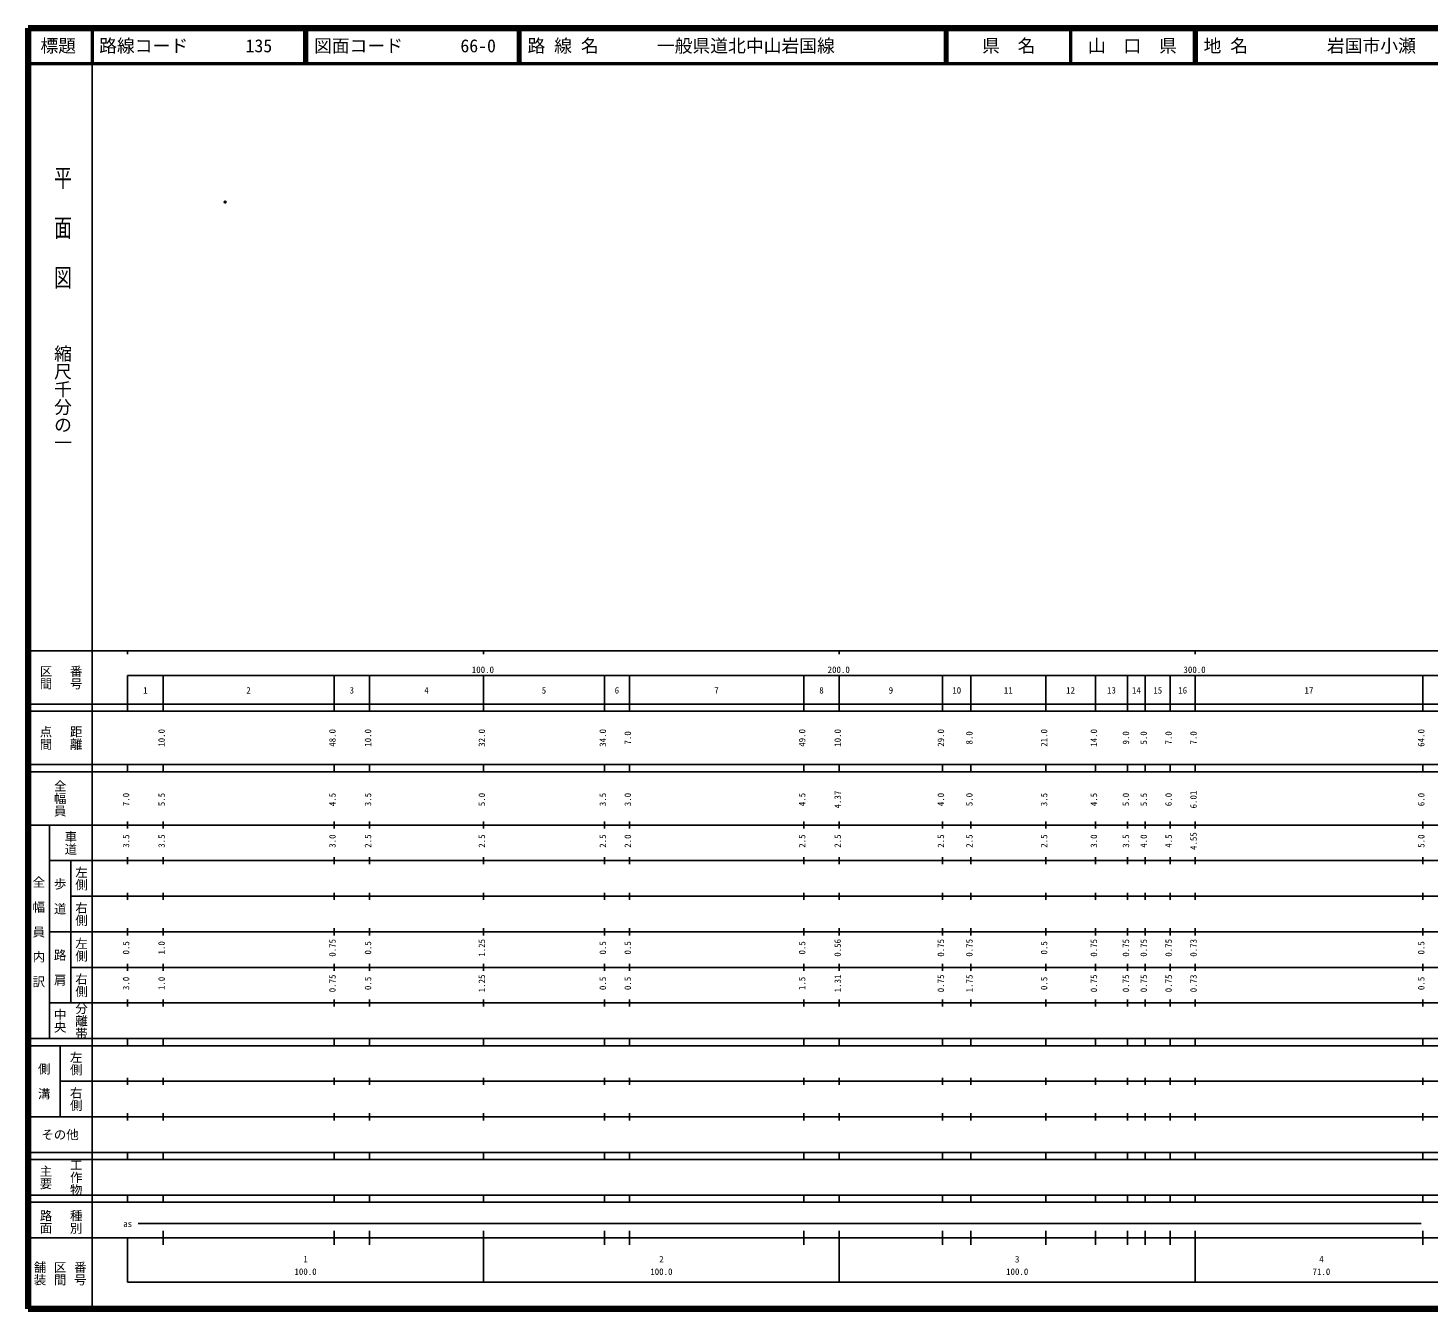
# Model space of a CAD drawing. Units: millimetres on the paper. Extents: x 40 to 680, y 20 to 380.
# Drawn here: x 40 to 433.4, y 20 to 380 of the extents above; entities that cross this region are included whole.
import ezdxf
from ezdxf.enums import TextEntityAlignment as Align

# ---------------------------------------------------------------- set-up
doc = ezdxf.new("R2010")
doc.units = ezdxf.units.MM
doc.header["$PDMODE"] = 32
doc.header["$PDSIZE"] = 0.5
doc.layers.add('M-OTRS', color=6, linetype='Continuous')
doc.layers.add('M-TTL-TXT', color=7, linetype='Continuous')
for name, color, linetype, lineweight in [('M-TTL', 2, 'Continuous', 140), ('M-TTL-BAND', 7, 'Continuous', 25), ('M-TTL-LINE', 7, 'Continuous', 50)]:
    doc.layers.add(name, color=color, linetype=linetype, lineweight=lineweight)
doc.styles.add('@ＭＳ ゴシック', font='')
doc.styles.add('ＭＳ ゴシック', font='')
doc.styles.get('@ＭＳ ゴシック').set_extended_font_data('@MS Gothic')
doc.styles.get('ＭＳ ゴシック').set_extended_font_data('MS Gothic')

msp = doc.modelspace()

# ---------------------------------------------------------------- linework, layer by layer
at = {"layer": 'M-OTRS'}
msp.add_point((95.405, 331.072), dxfattribs=at)
at = {"layer": 'M-TTL'}
for p, q in [((40, 380), (40, 20)), ((680, 380), (40, 380)), ((40, 20), (680, 20))]:
    msp.add_line(p, q, dxfattribs=at)
at = {"layer": 'M-TTL-BAND'}
for p, q in [((58, 370), (58, 20)), ((40, 205), (579, 205)), ((68, 205), (68, 204)), ((168, 205), (168, 204)), ((268, 205), (268, 204)), ((368, 205), (368, 204)), ((68, 198), (579, 198)), ((68, 198), (68, 188)), ((78, 188), (78, 198)), ((126, 188), (126, 198)), ((136, 188), (136, 198)), ((168, 188), (168, 198)), ((202, 188), (202, 198)), ((209, 188), (209, 198)), ((258, 188), (258, 198)), ((268, 188), (268, 198)), ((297, 188), (297, 198)), ((305, 188), (305, 198)), ((326, 188), (326, 198)), ((340, 188), (340, 198)), ((349, 188), (349, 198)), ((354, 188), (354, 198)), ((361, 188), (361, 198)), ((368, 188), (368, 198)), ((432, 188), (432, 198)), ((40, 190), (579, 190)), ((40, 188), (579, 188)), ((40, 173), (579, 173)), ((40, 171), (579, 171)), ((68, 171), (68, 173)), ((78, 171), (78, 173)), ((126, 171), (126, 173)), ((136, 171), (136, 173)), ((168, 171), (168, 173)), ((202, 171), (202, 173)), ((209, 171), (209, 173)), ((258, 171), (258, 173)), ((268, 171), (268, 173)), ((297, 171), (297, 173)), ((305, 171), (305, 173)), ((326, 171), (326, 173)), ((340, 171), (340, 173)), ((349, 171), (349, 173)), ((354, 171), (354, 173)), ((361, 171), (361, 173)), ((368, 171), (368, 173)), ((432, 171), (432, 173)), ((40, 156), (579, 156)), ((46, 96), (46, 156)), ((68, 155), (68, 157)), ((78, 155), (78, 157)), ((126, 155), (126, 157)), ((136, 155), (136, 157)), ((168, 155), (168, 157)), ((202, 155), (202, 157)), ((209, 155), (209, 157)), ((258, 155), (258, 157)), ((268, 155), (268, 157)), ((297, 155), (297, 157)), ((305, 155), (305, 157)), ((326, 155), (326, 157)), ((340, 155), (340, 157)), ((349, 155), (349, 157)), ((354, 155), (354, 157)), ((361, 155), (361, 157)), ((368, 155), (368, 157)), ((432, 155), (432, 157)), ((46, 146), (579, 146)), ((52, 146), (52, 106)), ((68, 145), (68, 147)), ((78, 145), (78, 147)), ((126, 145), (126, 147)), ((136, 145), (136, 147)), ((168, 145), (168, 147)), ((202, 145), (202, 147)), ((209, 145), (209, 147)), ((258, 145), (258, 147)), ((268, 145), (268, 147)), ((297, 145), (297, 147)), ((305, 145), (305, 147)), ((326, 145), (326, 147)), ((340, 145), (340, 147)), ((349, 145), (349, 147)), ((354, 145), (354, 147)), ((361, 145), (361, 147)), ((368, 145), (368, 147)), ((432, 145), (432, 147)), ((52, 136), (579, 136)), ((68, 135), (68, 137)), ((78, 135), (78, 137)), ((126, 135), (126, 137)), ((136, 135), (136, 137)), ((168, 135), (168, 137)), ((202, 135), (202, 137)), ((209, 135), (209, 137)), ((258, 135), (258, 137)), ((268, 135), (268, 137)), ((297, 135), (297, 137)), ((305, 135), (305, 137)), ((326, 135), (326, 137)), ((340, 135), (340, 137)), ((349, 135), (349, 137)), ((354, 135), (354, 137)), ((361, 135), (361, 137)), ((368, 135), (368, 137)), ((432, 135), (432, 137)), ((46, 126), (579, 126)), ((68, 125), (68, 127)), ((78, 125), (78, 127)), ((126, 125), (126, 127)), ((136, 125), (136, 127)), ((168, 125), (168, 127)), ((202, 125), (202, 127)), ((209, 125), (209, 127)), ((258, 125), (258, 127)), ((268, 125), (268, 127)), ((297, 125), (297, 127)), ((305, 125), (305, 127)), ((326, 125), (326, 127)), ((340, 125), (340, 127)), ((349, 125), (349, 127)), ((354, 125), (354, 127)), ((361, 125), (361, 127)), ((368, 125), (368, 127)), ((432, 125), (432, 127)), ((52, 116), (579, 116)), ((68, 115), (68, 117)), ((78, 115), (78, 117)), ((126, 115), (126, 117)), ((136, 115), (136, 117)), ((168, 115), (168, 117)), ((202, 115), (202, 117)), ((209, 115), (209, 117)), ((258, 115), (258, 117)), ((268, 115), (268, 117)), ((297, 115), (297, 117)), ((305, 115), (305, 117)), ((326, 115), (326, 117)), ((340, 115), (340, 117)), ((349, 115), (349, 117)), ((354, 115), (354, 117)), ((361, 115), (361, 117)), ((368, 115), (368, 117)), ((432, 115), (432, 117)), ((68, 105), (68, 107)), ((78, 105), (78, 107)), ((126, 105), (126, 107)), ((136, 105), (136, 107)), ((168, 105), (168, 107)), ((202, 105), (202, 107)), ((209, 105), (209, 107)), ((258, 105), (258, 107)), ((268, 105), (268, 107)), ((297, 105), (297, 107)), ((305, 105), (305, 107)), ((326, 105), (326, 107)), ((340, 105), (340, 107)), ((349, 105), (349, 107)), ((354, 105), (354, 107)), ((361, 105), (361, 107)), ((368, 105), (368, 107)), ((432, 105), (432, 107)), ((46, 106), (579, 106)), ((40, 96), (579, 96)), ((68, 94), (68, 96)), ((78, 94), (78, 96)), ((126, 94), (126, 96)), ((136, 94), (136, 96)), ((168, 94), (168, 96)), ((202, 94), (202, 96)), ((209, 94), (209, 96)), ((258, 94), (258, 96)), ((268, 94), (268, 96)), ((297, 94), (297, 96)), ((305, 94), (305, 96)), ((326, 94), (326, 96)), ((340, 94), (340, 96)), ((349, 94), (349, 96)), ((354, 94), (354, 96)), ((361, 94), (361, 96)), ((368, 94), (368, 96)), ((432, 94), (432, 96)), ((40, 94), (579, 94)), ((49, 94), (49, 74)), ((49, 84), (579, 84)), ((68, 83), (68, 85)), ((78, 83), (78, 85)), ((126, 83), (126, 85)), ((136, 83), (136, 85)), ((168, 83), (168, 85)), ((202, 83), (202, 85)), ((209, 83), (209, 85)), ((258, 83), (258, 85)), ((268, 83), (268, 85)), ((297, 83), (297, 85)), ((305, 83), (305, 85)), ((326, 83), (326, 85)), ((340, 83), (340, 85)), ((349, 83), (349, 85)), ((354, 83), (354, 85)), ((361, 83), (361, 85)), ((368, 83), (368, 85)), ((432, 83), (432, 85)), ((68, 73), (68, 75)), ((78, 73), (78, 75)), ((126, 73), (126, 75)), ((136, 73), (136, 75)), ((168, 73), (168, 75)), ((202, 73), (202, 75)), ((209, 73), (209, 75)), ((258, 73), (258, 75)), ((268, 73), (268, 75)), ((297, 73), (297, 75)), ((305, 73), (305, 75)), ((326, 73), (326, 75)), ((340, 73), (340, 75)), ((349, 73), (349, 75)), ((354, 73), (354, 75)), ((361, 73), (361, 75)), ((368, 73), (368, 75)), ((432, 73), (432, 75)), ((40, 74), (579, 74)), ((40, 64), (579, 64)), ((68, 62), (68, 64)), ((78, 62), (78, 64)), ((126, 62), (126, 64)), ((136, 62), (136, 64)), ((168, 62), (168, 64)), ((202, 62), (202, 64)), ((209, 62), (209, 64)), ((258, 62), (258, 64)), ((268, 62), (268, 64)), ((297, 62), (297, 64)), ((305, 62), (305, 64)), ((326, 62), (326, 64)), ((340, 62), (340, 64)), ((349, 62), (349, 64)), ((354, 62), (354, 64)), ((361, 62), (361, 64)), ((368, 62), (368, 64)), ((432, 62), (432, 64)), ((40, 62), (579, 62)), ((40, 52), (579, 52)), ((68, 50), (68, 52)), ((78, 50), (78, 52)), ((126, 50), (126, 52)), ((136, 50), (136, 52)), ((168, 50), (168, 52)), ((202, 50), (202, 52)), ((209, 50), (209, 52)), ((258, 50), (258, 52)), ((268, 50), (268, 52)), ((297, 50), (297, 52)), ((305, 50), (305, 52)), ((326, 50), (326, 52)), ((340, 50), (340, 52)), ((349, 50), (349, 52)), ((354, 50), (354, 52)), ((361, 50), (361, 52)), ((368, 50), (368, 52)), ((432, 50), (432, 52)), ((40, 50), (579, 50)), ((71, 44), (431.5, 44)), ((40, 40), (579, 40)), ((68, 40), (68, 27.5)), ((78, 38), (78, 42)), ((126, 38), (126, 42)), ((136, 38), (136, 42)), ((168, 27.5), (168, 42)), ((202, 38), (202, 42)), ((209, 38), (209, 42)), ((258, 38), (258, 42)), ((268, 27.5), (268, 42)), ((297, 38), (297, 42)), ((305, 38), (305, 42)), ((326, 38), (326, 42)), ((340, 38), (340, 42)), ((349, 38), (349, 42)), ((354, 38), (354, 42)), ((361, 38), (361, 42)), ((368, 27.5), (368, 42)), ((432, 38), (432, 42)), ((68, 27.5), (579, 27.5))]:
    msp.add_line(p, q, dxfattribs=at)
at = {"layer": 'M-TTL-LINE'}
for p, q in [((58, 380), (58, 370)), ((117.75, 380), (117.75, 370)), ((118.25, 380), (118.25, 370)), ((177.75, 380), (177.75, 370)), ((178.25, 380), (178.25, 370)), ((297.75, 380), (297.75, 370)), ((298.25, 380), (298.25, 370)), ((333, 380), (333, 370)), ((367.75, 380), (367.75, 370)), ((368.25, 380), (368.25, 370)), ((40, 370), (680, 370))]:
    msp.add_line(p, q, dxfattribs=at)

# ---------------------------------------------------------------- texts
at = {"layer": 'M-TTL-BAND', "style": '@ＭＳ ゴシック', "width": 1.4}
msp.add_text('平  面  図', height=3.666, rotation=270, dxfattribs=at).set_placement((49.777, 306.475), align=Align.MIDDLE_RIGHT)
at = {"layer": 'M-TTL-BAND', "style": '@ＭＳ ゴシック'}
msp.add_text('縮尺千分の一', height=3.666, rotation=270, dxfattribs=at).set_placement((49.777, 261.03), align=Align.MIDDLE_RIGHT)
for s, p in [('番号', (53.5, 197.5)), ('区間', (45, 197.5)), ('点間', (45, 180.5)), ('距離', (53.5, 180.5)), ('全幅員', (49, 163.5)), ('車道', (52, 151)), ('左側', (55, 141)), ('全\u3000幅\u3000員\u3000内\u3000訳', (43, 126)), ('歩\u3000道', (49, 136)), ('右側', (55, 131)), ('左側', (55, 121)), ('路\u3000肩', (49, 116)), ('右側', (55, 111)), ('中央', (49, 101)), ('分離帯', (55, 101)), ('左側', (53.5, 89)), ('側\u3000溝', (44.5, 84)), ('右側', (53.5, 79)), ('主要', (45, 57)), ('工作物', (53.5, 57)), ('路面', (45, 44.5)), ('種別', (53.5, 44.5)), ('舗装', (43.333, 30)), ('区間', (49, 30)), ('番号', (54.667, 30))]:
    msp.add_text(s, height=2.566, rotation=270, dxfattribs=at).set_placement(p, align=Align.MIDDLE_CENTER)
at = {"layer": 'M-TTL-BAND', "style": 'ＭＳ ゴシック'}
for s, p in [('100.0', (167.844, 198.195)), ('200.0', (267.844, 198.195)), ('300.0', (367.844, 198.195)), ('1', (73, 192.405)), ('2', (102, 192.405)), ('3', (131, 192.405)), ('4', (152, 192.405)), ('5', (185, 192.405)), ('6', (205.5, 192.405)), ('7', (233.5, 192.405)), ('8', (263, 192.405)), ('9', (282.5, 192.405)), ('10', (301, 192.405)), ('11', (315.5, 192.405)), ('12', (333, 192.405)), ('13', (344.5, 192.405)), ('14', (351.5, 192.405)), ('15', (357.5, 192.405)), ('16', (364.5, 192.405)), ('17', (400, 192.405)), ('as', (68, 42.5)), ('1', (118, 32.523)), ('2', (218, 32.523)), ('3', (318, 32.523)), ('4', (403.5, 32.523)), ('100.0', (118, 29.033)), ('100.0', (218, 29.033)), ('100.0', (318, 29.033)), ('71.0', (403.5, 29.033))]:
    msp.add_text(s, height=1.833, dxfattribs=at).set_placement(p, align=Align.BOTTOM_CENTER)
for s, p in [('10.0', (79, 180.5)), ('48.0', (127, 180.5)), ('10.0', (137, 180.5)), ('32.0', (169, 180.5)), ('34.0', (203, 180.5)), ('7.0', (210, 180.5)), ('49.0', (259, 180.5)), ('10.0', (269, 180.5)), ('29.0', (298, 180.5)), ('8.0', (306, 180.5)), ('21.0', (327, 180.5)), ('14.0', (341, 180.5)), ('9.0', (350, 180.5)), ('5.0', (355, 180.5)), ('7.0', (362, 180.5)), ('7.0', (369, 180.5)), ('64.0', (433, 180.5)), ('4.37', (269, 163.174)), ('6.01', (369, 163.174)), ('7.0', (69, 163.174)), ('5.5', (79, 163.174)), ('4.5', (127, 163.174)), ('3.5', (137, 163.174)), ('5.0', (169, 163.174)), ('3.5', (203, 163.174)), ('3.0', (210, 163.174)), ('4.5', (259, 163.174)), ('4.0', (298, 163.174)), ('5.0', (306, 163.174)), ('3.5', (327, 163.174)), ('4.5', (341, 163.174)), ('5.0', (350, 163.174)), ('5.5', (355, 163.174)), ('6.0', (362, 163.174)), ('6.0', (433, 163.174)), ('4.55', (369, 151.5)), ('3.5', (69, 151.5)), ('3.5', (79, 151.5)), ('3.0', (127, 151.5)), ('2.5', (137, 151.5)), ('2.5', (169, 151.5)), ('2.5', (203, 151.5)), ('2.0', (210, 151.5)), ('2.5', (259, 151.5)), ('2.5', (269, 151.5)), ('2.5', (298, 151.5)), ('2.5', (306, 151.5)), ('2.5', (327, 151.5)), ('3.0', (341, 151.5)), ('3.5', (350, 151.5)), ('4.0', (355, 151.5)), ('4.5', (362, 151.5)), ('5.0', (433, 151.5)), ('0.5', (69, 121.5)), ('1.0', (79, 121.5)), ('0.75', (127, 121.5)), ('0.5', (137, 121.5)), ('1.25', (169, 121.5)), ('0.5', (203, 121.5)), ('0.5', (210, 121.5)), ('0.5', (259, 121.5)), ('0.56', (269, 121.5)), ('0.75', (298, 121.5)), ('0.75', (306, 121.5)), ('0.5', (327, 121.5)), ('0.75', (341, 121.5)), ('0.75', (350, 121.5)), ('0.75', (355, 121.5)), ('0.75', (362, 121.5)), ('0.73', (369, 121.5)), ('0.5', (433, 121.5)), ('3.0', (69, 111.5)), ('1.0', (79, 111.5)), ('0.75', (127, 111.5)), ('0.5', (137, 111.5)), ('1.25', (169, 111.5)), ('0.5', (203, 111.5)), ('0.5', (210, 111.5)), ('1.5', (259, 111.5)), ('1.31', (269, 111.5)), ('0.75', (298, 111.5)), ('1.75', (306, 111.5)), ('0.5', (327, 111.5)), ('0.75', (341, 111.5)), ('0.75', (350, 111.5)), ('0.75', (355, 111.5)), ('0.75', (362, 111.5)), ('0.73', (369, 111.5)), ('0.5', (433, 111.5))]:
    msp.add_text(s, height=1.833, rotation=90, dxfattribs=at).set_placement(p, align=Align.BOTTOM_CENTER)
msp.add_text('その他', height=2.566, dxfattribs=at).set_placement((49, 69), align=Align.MIDDLE_CENTER)
at = {"layer": 'M-TTL-TXT', "style": 'ＭＳ ゴシック'}
for s, p in [('標題', (48.5, 375)), ('県\u3000名', (315.625, 375)), ('山\u3000口\u3000県', (350.375, 375))]:
    msp.add_text(s, height=3.666, dxfattribs=at).set_placement(p, align=Align.MIDDLE_CENTER)
for s, p in [('路線コード', (60, 375)), ('135', (101.142, 375)), ('図面コード', (120.38, 375)), ('66-0', (161.521, 375)), ('路 線 名', (180.38, 375)), ('一般県道北中山岩国線', (216.734, 375)), ('地 名', (370.38, 375)), ('岩国市小瀬', (405.024, 375))]:
    msp.add_text(s, height=3.666, dxfattribs=at).set_placement(p, align=Align.MIDDLE_LEFT)

doc.saveas('drawing.dxf')
